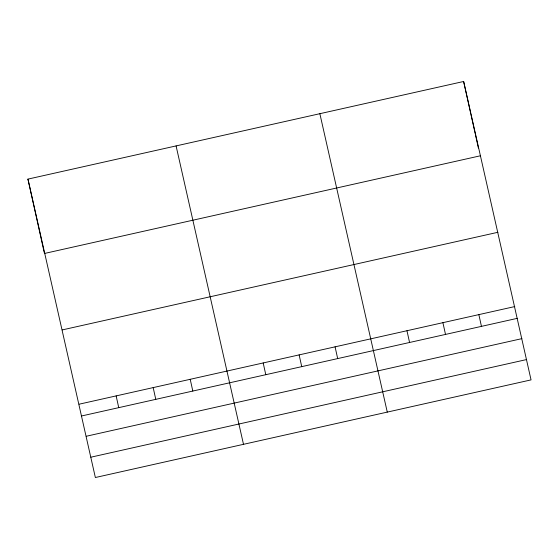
<?xml version="1.0" encoding="UTF-8"?>
<svg xmlns="http://www.w3.org/2000/svg" width="559" height="559" viewBox="0 0 559 559"><rect width="100%" height="100%" fill="white"/><g stroke="black" fill="none" stroke-linecap="round" stroke-linejoin="round"><path stroke-width="0.84" d="M27.95 179.111L463.635 81.481L531.05 379.889L95.365 477.519L27.95 179.111L44.203 252.437M44.832 253.388L480.516 155.758M62.231 329.922L497.908 232.285M79.112 404.199L514.797 306.563M81.719 415.945L517.396 318.316M86.219 436.265L521.903 338.635M90.858 457.199L526.543 359.57M319.86 113.701L387.275 412.109M176.085 145.92L243.5 444.328M463.635 81.481L470.741 113.547M470.93 114.385L475.199 133.643M475.388 134.481L478.385 148.03M478.853 314.619L481.453 326.365M442.91 322.676L445.509 334.422M406.966 330.732L409.565 342.478M335.079 346.839L337.678 358.585M299.128 354.895L301.734 366.641M263.184 362.952L265.791 374.698M190.214 379.302L192.813 391.048M153.18 387.604L155.779 399.35M116.146 395.898L118.746 407.651"/></g></svg>
